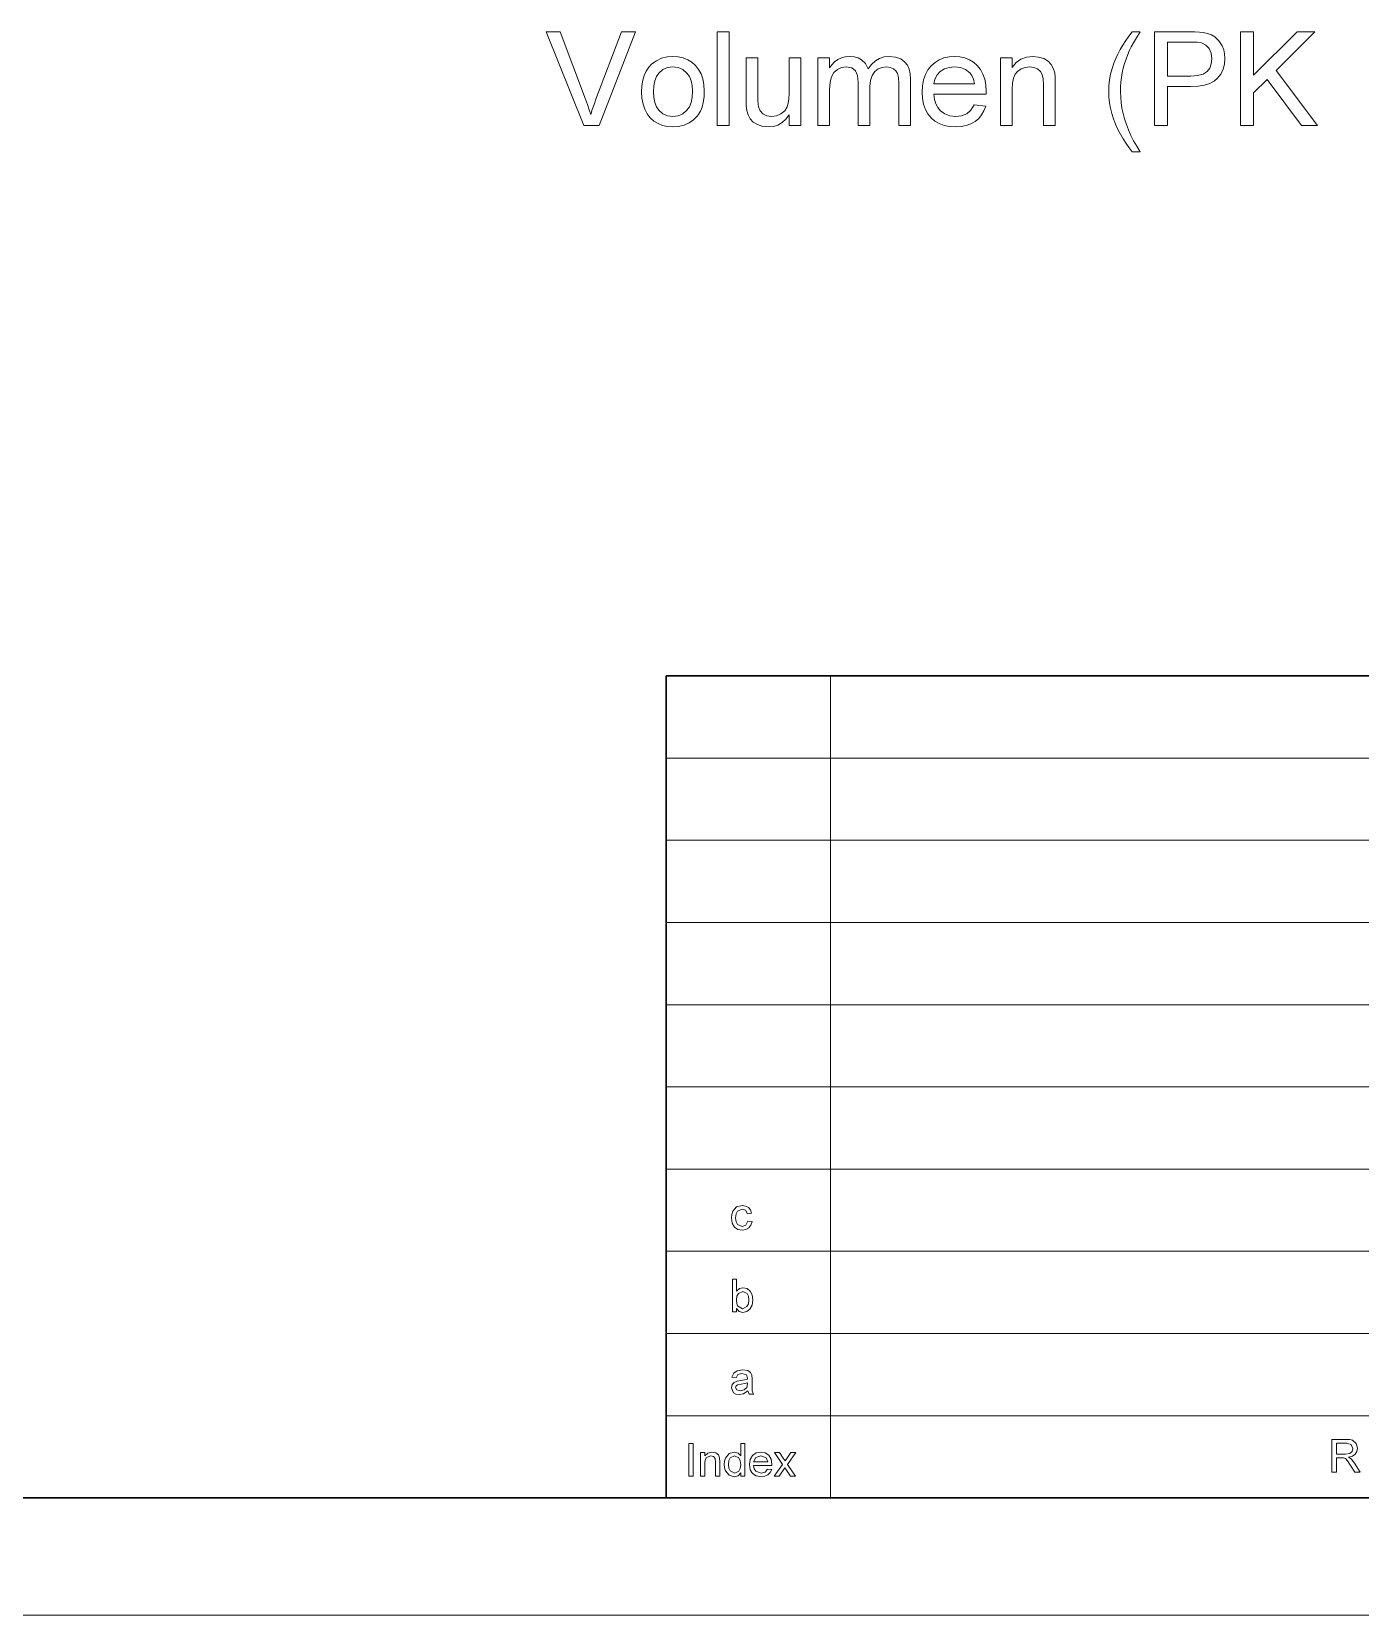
# Model space of a CAD drawing. Extents: x 0 to 297, y 0 to 420.
# Drawn here: x 115.4 to 172, y 0 to 67.4 of the extents above; entities that cross this region are included whole.
import ezdxf

# ---------------------------------------------------------------- set-up
doc = ezdxf.new("R2010")
doc.units = 0

msp = doc.modelspace()

# ---------------------------------------------------------------- linework, layer by layer
at = {"color": 7, "lineweight": 30}
for p, q in [((142.421, 40), (292, 40)), ((142.421, 40), (142.421, 5)), ((20, 5), (292, 5))]:
    msp.add_line(p, q, dxfattribs=at)
at = {"color": 7, "lineweight": 13}
for p, q in [((149.421, 40), (149.421, 5)), ((142.421, 36.5), (292, 36.5)), ((292, 33), (142.421, 33)), ((142.421, 29.5), (260.611, 29.5)), ((142.421, 26), (260.611, 26)), ((142.421, 22.5), (260.611, 22.5)), ((142.421, 19), (292, 19)), ((224.211, 15.5), (142.421, 15.5)), ((142.421, 12), (292, 12)), ((142.421, 8.5), (292, 8.5)), ((0, 0), (297, 0))]:
    msp.add_line(p, q, dxfattribs=at)
for points in [[(138.915, 63.431), (137.307, 67.431), (137.903, 67.431), (138.989, 64.552), (139.072, 64.326), (139.145, 64.11), (139.209, 63.903), (139.274, 64.12), (139.347, 64.336), (139.426, 64.552), (140.514, 67.431), (141.111, 67.431), (139.561, 63.431)], [(144.596, 63.431), (144.596, 67.431), (145.096, 67.431), (145.096, 63.431)], [(162.262, 62.32), (162.126, 62.491), (161.997, 62.672), (161.875, 62.862), (161.76, 63.062), (161.653, 63.271), (161.552, 63.49), (161.464, 63.715), (161.391, 63.942), (161.335, 64.172), (161.295, 64.405), (161.27, 64.64), (161.262, 64.878), (161.271, 65.129), (161.297, 65.376), (161.341, 65.618), (161.401, 65.857), (161.479, 66.091), (161.557, 66.283), (161.647, 66.475), (161.747, 66.666), (161.859, 66.858), (161.982, 67.049), (162.117, 67.24), (162.262, 67.431), (162.596, 67.431), (162.442, 67.174), (162.316, 66.957), (162.218, 66.779), (162.15, 66.641), (162.069, 66.456), (161.998, 66.266), (161.935, 66.073), (161.882, 65.875), (161.839, 65.676), (161.806, 65.477), (161.782, 65.277), (161.767, 65.076), (161.762, 64.875), (161.769, 64.643), (161.79, 64.41), (161.824, 64.178), (161.873, 63.945), (161.935, 63.713), (162.01, 63.481), (162.1, 63.248), (162.203, 63.016), (162.32, 62.784), (162.451, 62.552), (162.596, 62.32)], [(163.207, 63.431), (163.207, 67.431), (164.69, 67.431), (164.93, 67.427), (165.129, 67.414), (165.288, 67.394), (165.47, 67.352), (165.632, 67.29), (165.772, 67.21), (165.949, 67.047), (166.088, 66.83), (166.154, 66.662), (166.194, 66.483), (166.207, 66.294), (166.187, 66.053), (166.128, 65.831), (166.03, 65.628), (165.892, 65.445), (165.746, 65.32), (165.559, 65.223), (165.332, 65.153), (165.065, 65.112), (164.756, 65.098), (163.762, 65.098), (163.762, 63.431)], [(163.762, 65.542), (164.75, 65.542), (165.045, 65.564), (165.277, 65.628), (165.446, 65.735), (165.56, 65.881), (165.628, 66.062), (165.651, 66.278), (165.621, 66.513), (165.53, 66.712), (165.39, 66.862), (165.211, 66.951), (165.03, 66.978), (164.74, 66.987), (163.762, 66.987)], [(166.874, 63.431), (166.874, 67.431), (167.429, 67.431), (167.429, 65.579), (169.282, 67.431), (170.04, 67.431), (168.392, 65.783), (170.151, 63.431), (169.472, 63.431), (168.004, 65.394), (167.429, 64.82), (167.429, 63.431)], [(141.374, 64.875), (141.386, 65.13), (141.422, 65.361), (141.483, 65.569), (141.569, 65.755), (141.679, 65.917), (141.813, 66.057), (142.006, 66.196), (142.22, 66.296), (142.454, 66.356), (142.709, 66.375), (142.935, 66.36), (143.144, 66.313), (143.336, 66.236), (143.51, 66.127), (143.668, 65.987), (143.802, 65.82), (143.906, 65.63), (143.981, 65.416), (144.025, 65.178), (144.04, 64.916), (144.03, 64.654), (143.999, 64.421), (143.947, 64.218), (143.875, 64.044), (143.749, 63.848), (143.589, 63.684), (143.396, 63.551), (143.179, 63.454), (142.95, 63.395), (142.709, 63.375), (142.479, 63.391), (142.267, 63.437), (142.074, 63.514), (141.899, 63.623), (141.742, 63.762), (141.609, 63.93), (141.506, 64.125), (141.433, 64.348), (141.388, 64.598)], [(147.651, 63.431), (147.651, 63.887), (147.512, 63.703), (147.354, 63.559), (147.178, 63.457), (146.982, 63.396), (146.769, 63.375), (146.531, 63.4), (146.309, 63.473), (146.123, 63.583), (145.992, 63.718), (145.904, 63.883), (145.847, 64.08), (145.825, 64.266), (145.818, 64.536), (145.818, 66.32), (146.318, 66.32), (146.318, 64.738), (146.321, 64.513), (146.331, 64.343), (146.348, 64.228), (146.418, 64.058), (146.539, 63.929), (146.702, 63.847), (146.9, 63.82), (147.11, 63.848), (147.305, 63.931), (147.467, 64.063), (147.573, 64.235), (147.616, 64.382), (147.643, 64.568), (147.651, 64.792), (147.651, 66.32), (148.151, 66.32), (148.151, 63.431)], [(148.874, 63.431), (148.874, 66.32), (149.374, 66.32), (149.374, 65.885), (149.471, 66.023), (149.588, 66.142), (149.725, 66.241), (149.878, 66.316), (150.045, 66.36), (150.224, 66.375), (150.42, 66.36), (150.591, 66.314), (150.736, 66.237), (150.907, 66.071), (151.018, 65.85), (151.164, 66.039), (151.327, 66.186), (151.508, 66.291), (151.704, 66.354), (151.918, 66.375), (152.185, 66.349), (152.407, 66.27), (152.585, 66.138), (152.687, 66.003), (152.76, 65.837), (152.803, 65.638), (152.818, 65.408), (152.818, 63.431), (152.318, 63.431), (152.318, 65.23), (152.306, 65.479), (152.27, 65.647), (152.203, 65.762), (152.098, 65.853), (151.961, 65.911), (151.803, 65.931), (151.612, 65.909), (151.443, 65.842), (151.297, 65.731), (151.185, 65.571), (151.118, 65.357), (151.096, 65.09), (151.096, 63.431), (150.596, 63.431), (150.596, 65.286), (150.566, 65.568), (150.476, 65.77), (150.319, 65.891), (150.086, 65.931), (149.888, 65.904), (149.706, 65.823), (149.555, 65.691), (149.452, 65.509), (149.408, 65.35), (149.382, 65.151), (149.374, 64.912), (149.374, 63.431)], [(155.534, 64.32), (156.025, 64.264), (155.95, 64.065), (155.85, 63.889), (155.724, 63.737), (155.571, 63.608), (155.394, 63.507), (155.194, 63.434), (154.971, 63.39), (154.725, 63.375), (154.477, 63.391), (154.25, 63.438), (154.044, 63.515), (153.86, 63.624), (153.698, 63.763), (153.561, 63.931), (153.455, 64.124), (153.379, 64.341), (153.333, 64.584), (153.318, 64.851), (153.333, 65.128), (153.379, 65.378), (153.456, 65.603), (153.564, 65.802), (153.702, 65.975), (153.864, 66.119), (154.045, 66.231), (154.244, 66.311), (154.462, 66.359), (154.697, 66.375), (154.925, 66.36), (155.136, 66.313), (155.33, 66.235), (155.506, 66.127), (155.665, 65.987), (155.8, 65.818), (155.905, 65.625), (155.98, 65.406), (156.025, 65.162), (156.04, 64.893), (156.038, 64.764), (153.818, 64.764), (153.846, 64.549), (153.903, 64.36), (153.988, 64.198), (154.101, 64.063), (154.284, 63.928), (154.495, 63.847), (154.735, 63.82), (154.997, 63.85), (155.217, 63.939), (155.396, 64.094)], [(156.651, 63.431), (156.651, 66.32), (157.151, 66.32), (157.151, 65.91), (157.321, 66.114), (157.525, 66.259), (157.763, 66.346), (158.035, 66.375), (158.276, 66.352), (158.497, 66.282), (158.681, 66.173), (158.812, 66.036), (158.901, 65.871), (158.959, 65.676), (158.978, 65.49), (158.985, 65.202), (158.985, 63.431), (158.485, 63.431), (158.485, 65.168), (158.471, 65.426), (158.429, 65.61), (158.352, 65.742), (158.232, 65.844), (158.077, 65.909), (157.899, 65.931), (157.705, 65.909), (157.53, 65.844), (157.373, 65.735), (157.276, 65.615), (157.207, 65.451), (157.165, 65.242), (157.151, 64.99), (157.151, 63.431)], [(141.874, 64.876), (141.888, 64.628), (141.933, 64.413), (142.007, 64.232), (142.111, 64.083), (142.283, 63.937), (142.482, 63.849), (142.709, 63.82), (142.933, 63.849), (143.131, 63.938), (143.303, 64.085), (143.407, 64.234), (143.481, 64.419), (143.525, 64.638), (143.54, 64.892), (143.525, 65.132), (143.481, 65.342), (143.406, 65.52), (143.301, 65.668), (143.13, 65.814), (142.932, 65.902), (142.709, 65.931), (142.482, 65.902), (142.283, 65.814), (142.111, 65.669), (142.007, 65.521), (141.933, 65.34), (141.888, 65.125)], [(153.818, 65.209), (155.54, 65.209), (155.503, 65.403), (155.437, 65.561), (155.342, 65.684), (155.16, 65.821), (154.944, 65.904), (154.695, 65.931), (154.468, 65.909), (154.266, 65.844), (154.09, 65.734), (153.95, 65.589), (153.86, 65.413)], [(145.898, 16.788), (146.073, 16.769), (146.025, 16.614), (145.933, 16.497), (145.807, 16.424), (145.655, 16.399), (145.469, 16.433), (145.324, 16.534), (145.23, 16.698), (145.198, 16.921), (145.212, 17.073), (145.252, 17.205), (145.416, 17.388), (145.654, 17.449), (145.803, 17.428), (145.921, 17.363), (146.006, 17.259), (146.054, 17.119), (145.879, 17.099), (145.797, 17.245), (145.656, 17.294), (145.452, 17.205), (145.393, 17.091), (145.373, 16.925), (145.392, 16.758), (145.45, 16.643), (145.65, 16.555), (145.814, 16.612)], [(145.412, 12.919), (145.237, 12.919), (145.237, 14.319), (145.412, 14.319), (145.412, 13.799), (145.535, 13.912), (145.687, 13.949), (145.863, 13.912), (145.998, 13.807), (146.082, 13.644), (146.112, 13.439), (146.081, 13.211), (145.987, 13.04), (145.849, 12.935), (145.686, 12.899), (145.53, 12.941), (145.412, 13.064)], [(145.412, 13.432), (145.424, 13.282), (145.46, 13.181), (145.671, 13.055), (145.858, 13.148), (145.917, 13.264), (145.937, 13.425), (145.918, 13.589), (145.862, 13.704), (145.678, 13.794), (145.491, 13.701), (145.432, 13.587)], [(145.898, 9.555), (145.715, 9.434), (145.532, 9.399), (145.39, 9.42), (145.285, 9.48), (145.198, 9.687), (145.231, 9.822), (145.317, 9.92), (145.436, 9.976), (145.583, 10.002), (145.757, 10.029), (145.878, 10.06), (145.879, 10.102), (145.832, 10.24), (145.646, 10.294), (145.474, 10.255), (145.393, 10.119), (145.218, 10.138), (145.294, 10.312), (145.447, 10.414), (145.678, 10.449), (145.891, 10.418), (146.011, 10.341), (146.065, 10.223), (146.073, 10.069), (146.073, 9.852), (146.076, 9.664), (146.085, 9.554), (146.132, 9.419), (145.957, 9.419)], [(145.879, 9.905), (145.766, 9.874), (145.607, 9.848), (145.462, 9.817), (145.396, 9.768), (145.373, 9.696), (145.424, 9.595), (145.571, 9.555), (145.742, 9.596), (145.851, 9.703), (145.878, 9.85)], [(170.76, 6.091), (170.76, 7.491), (171.372, 7.491), (171.529, 7.481), (171.644, 7.453), (171.793, 7.321), (171.849, 7.111), (171.826, 6.975), (171.757, 6.861), (171.639, 6.778), (171.471, 6.732), (171.579, 6.662), (171.727, 6.474), (171.959, 6.091), (171.736, 6.091), (171.558, 6.384), (171.43, 6.578), (171.34, 6.671), (171.259, 6.706), (171.16, 6.713), (170.954, 6.713), (170.954, 6.091)], [(143.378, 5.919), (143.378, 7.319), (143.572, 7.319), (143.572, 5.919)], [(143.883, 5.919), (143.883, 6.93), (144.058, 6.93), (144.058, 6.786), (144.189, 6.909), (144.368, 6.949), (144.529, 6.916), (144.64, 6.831), (144.691, 6.704), (144.7, 6.538), (144.7, 5.919), (144.525, 5.919), (144.525, 6.527), (144.505, 6.681), (144.436, 6.763), (144.32, 6.794), (144.136, 6.725), (144.078, 6.626), (144.058, 6.464), (144.058, 5.919)], [(145.594, 5.919), (145.594, 6.065), (145.478, 5.941), (145.318, 5.899), (145.102, 5.965), (144.949, 6.15), (144.908, 6.278), (144.894, 6.423), (144.907, 6.567), (144.944, 6.696), (145.094, 6.884), (145.318, 6.949), (145.479, 6.907), (145.594, 6.797), (145.594, 7.319), (145.769, 7.319), (145.769, 5.919)], [(145.069, 6.424), (145.089, 6.262), (145.148, 6.147), (145.335, 6.055), (145.519, 6.142), (145.575, 6.253), (145.594, 6.41), (145.575, 6.582), (145.517, 6.701), (145.327, 6.794), (145.143, 6.705), (145.088, 6.59)], [(146.739, 6.23), (146.911, 6.21), (146.85, 6.079), (146.752, 5.981), (146.62, 5.92), (146.456, 5.899), (146.253, 5.933), (146.097, 6.035), (145.997, 6.198), (145.964, 6.416), (145.997, 6.641), (146.098, 6.809), (146.252, 6.914), (146.447, 6.949), (146.635, 6.915), (146.785, 6.813), (146.884, 6.649), (146.917, 6.43), (146.916, 6.385), (146.139, 6.385), (146.169, 6.244), (146.238, 6.14), (146.46, 6.055), (146.629, 6.097)], [(146.139, 6.541), (146.742, 6.541), (146.672, 6.707), (146.446, 6.794), (146.234, 6.725)], [(147.014, 5.919), (147.374, 6.425), (147.033, 6.93), (147.244, 6.93), (147.405, 6.691), (147.482, 6.577), (147.558, 6.684), (147.733, 6.93), (147.943, 6.93), (147.585, 6.426), (147.928, 5.919), (147.717, 5.919), (147.514, 6.218), (147.477, 6.274), (147.224, 5.919)], [(170.954, 6.868), (171.336, 6.868), (171.522, 6.895), (171.621, 6.979), (171.654, 7.106), (171.588, 7.271), (171.379, 7.335), (170.954, 7.335)]]:
    msp.add_lwpolyline(points, close=True, dxfattribs=at)

doc.saveas('drawing.dxf')
